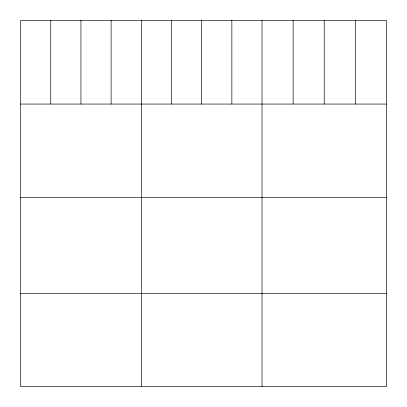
<?xml version="1.0" encoding="UTF-8"?>
<svg xmlns="http://www.w3.org/2000/svg" width="407" height="407" viewBox="0 0 407 407"><rect width="100%" height="100%" fill="white"/><g stroke="black" fill="none" stroke-linecap="round" stroke-linejoin="round"><path stroke-width="0.61" d="M386.421 104.06L386.421 386.65L20.579 386.65L20.579 20.35L386.421 20.35L386.421 104.06L20.579 104.06M20.579 197.314L386.421 197.314M20.579 293.396L386.421 293.396M355.321 20.35L355.321 104.06M324.226 20.35L324.226 104.06M293.132 20.35L293.132 104.06M262.037 20.35L262.037 386.65M231.853 20.35L231.853 104.06M201.668 20.35L201.668 104.06M171.489 20.35L171.489 104.06M141.305 20.35L141.305 386.65M111.126 20.35L111.126 104.06M80.942 20.35L80.942 104.06M50.763 20.35L50.763 104.06"/></g></svg>
